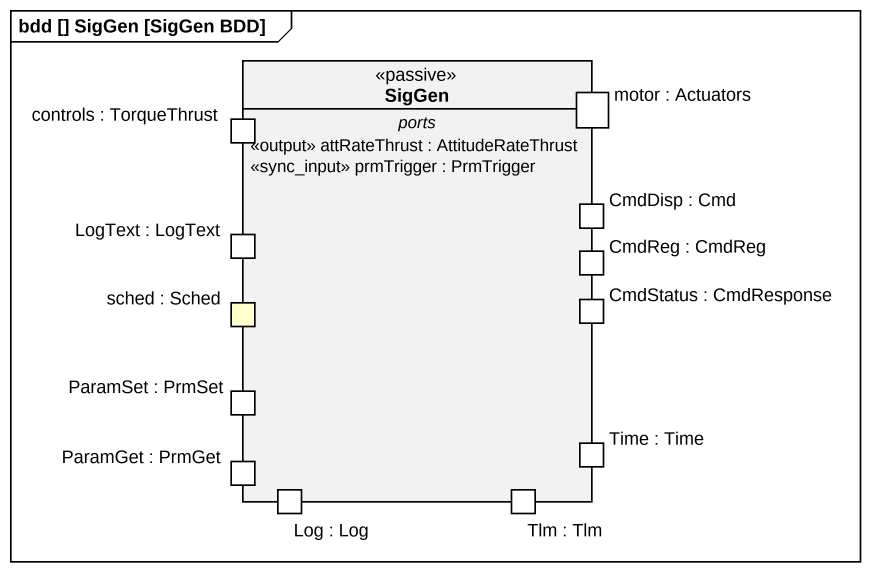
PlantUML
@startuml
mainframe bdd [] SigGen [SigGen BDD]
hide circle
hide empty members
class SigGen <<passive>> {
  -- ports --
  <<output>> attRateThrust : AttitudeRateThrust
  <<sync_input>> prmTrigger : PrmTrigger
  -- ports --
  controls : TorqueThrust
  Log : Log
  LogText : LogText
  motor : Actuators
  Time : Time
  Tlm : Tlm
  CmdDisp : Cmd
  CmdReg : CmdReg
  CmdStatus : CmdResponse
  ParamGet : PrmGet
  ParamSet : PrmSet
  sched : Sched
}
@enduml
